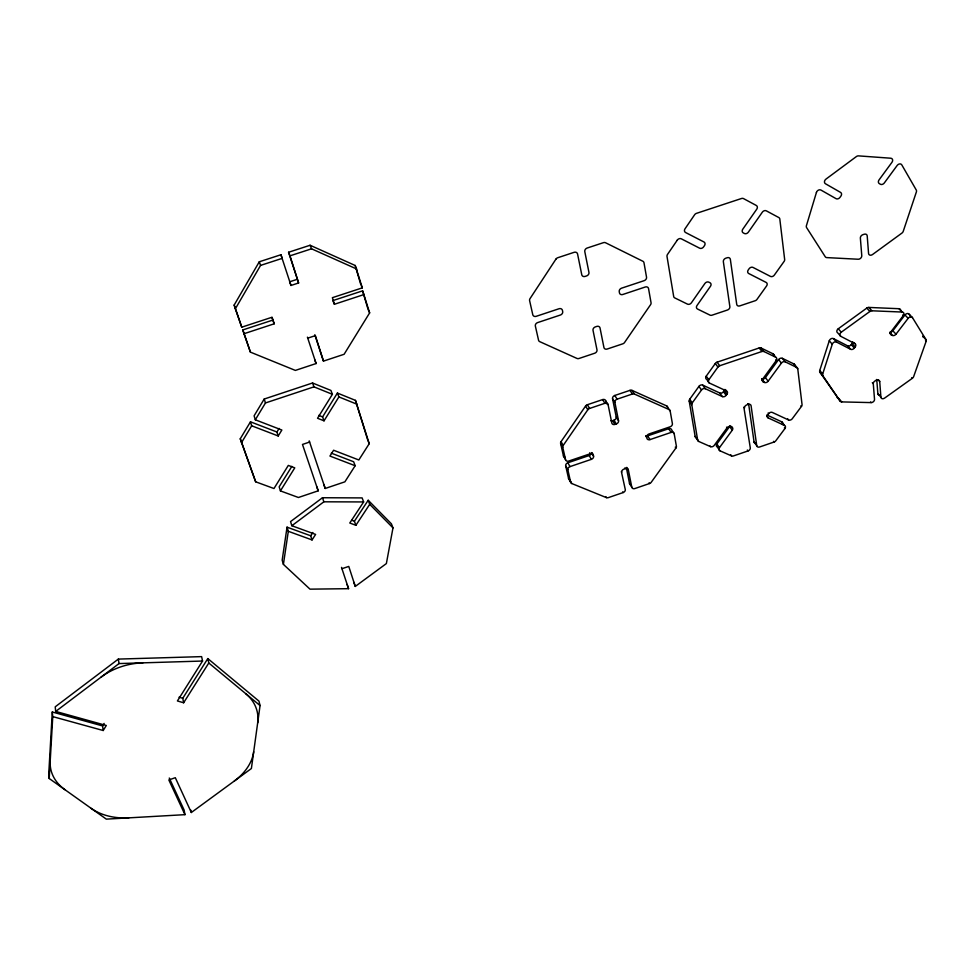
<?xml version="1.0" encoding="UTF-8"?>
<svg xmlns="http://www.w3.org/2000/svg" width="975" height="975" viewBox="0 0 975 975"><rect width="100%" height="100%" fill="white"/><g stroke="black" fill="none" stroke-linecap="round" stroke-linejoin="round"><path stroke-width="1.46" d="M52.297 711.994L52.76 716.613L103.204 730.519L102.582 725.924L52.297 711.994L48.75 773.797L49.201 778.501L106.324 819.134L184.957 814.661L184.117 810.042L169.272 778.026M49.201 778.501L52.76 716.613M103.204 730.519L106.299 725.485L55.697 711.433L55.209 706.826L118.341 659.088L201.618 656.626L202.556 661.038L177.401 700.952L183.629 702.768L182.764 698.283L207.809 658.576L258.96 701.122L260.057 705.559L251.392 768.519L191.332 812.504L175.305 777.697L168.833 779.951L184.957 814.661M287.04 527.158L288.308 531.302L312.037 539.931L310.708 535.787L287.04 527.158L282.177 560.162L283.408 564.379L309.989 589.156L348.562 588.681L341.518 567.377M283.408 564.379L288.308 531.302M368.197 500.273L369.72 504.319L355.887 525.306L354.413 521.211L368.197 500.273L391.402 523.807L392.986 527.877L386.368 563.574L355.278 586.426L353.84 582.246M872.32 382.651L873.283 383.748L874.526 399.372A2.827 2.072 -37.9 0 1 871.15 402.602L841.693 401.907A2.84 2.096 -37.4 0 1 840.182 401.176L819.926 372.231A2.864 2.145 -37.9 0 1 819.756 370.476L829.274 340.787A2.901 2.194 -39 0 1 833.503 338.605L847.592 345.845L850.614 349.294A2.901 2.169 -39.1 0 0 854.332 348.063L855.185 346.929A2.901 2.169 -39.1 0 0 854.904 343.627L854.149 342.773M840.182 401.176L822.851 375.741A2.876 2.157 -37.9 0 1 822.681 373.986L832.272 344.224A2.913 2.194 -38.9 0 1 836.513 342.042L850.614 349.294M889.761 332.207A2.901 2.145 -40.2 0 0 892.844 330.793L904.946 314.974A2.913 2.157 -40.8 0 1 909.261 314.316L912.49 317.667L925.994 339.629A2.888 2.108 -40.2 0 1 926.104 341.396L913.648 376.618A2.84 2.072 -39.1 0 1 912.332 378.3L884.605 398.105A2.827 2.06 -38.1 0 1 880.912 397.227L877.866 393.729L876.757 379.543M235.365 308.783L234.171 305.053L259.289 261.775L280.91 254.755L282.287 258.338L260.581 265.395L235.365 308.783L241.751 327.173L272.013 317.253L274.194 323.81L244.018 333.718L242.812 329.928L272.878 320.068L274.194 323.81M309.636 442.041L302.482 444.442L318.191 490.827L298.423 497.494L280.422 490.9L294.767 467.842L288.308 465.416L273.975 488.524L255.657 481.808L240.264 438.774L250.478 421.822L276.937 431.998L278.216 435.983L251.672 425.795L250.478 421.822M324.029 420.822L322.591 416.91L337.399 393.059L338.898 396.923L324.029 420.822L317.533 418.263L332.402 394.302L330.927 390.439L312.536 382.992L264.213 399.031L254.097 415.813L255.304 419.786L281.86 430.036L278.216 435.983M241.41 442.796L251.672 425.795M255.304 419.786L265.468 402.955L313.95 386.856L332.402 394.302M276.937 431.998L279.118 428.439M102.582 725.924L104.13 723.413M364.26 294.462L334.401 304.273L332.865 300.605L362.627 290.842L369.647 312.865L344.114 354.278L323.468 361.116L314.815 334.717M291.866 466.367L279.167 486.817L280.422 490.9M183.629 702.768L208.784 663L207.809 658.576M331.293 453.156L353.657 461.76L355.156 465.733L344.882 481.833L325.211 488.463L323.81 484.417M337.399 393.059L355.461 400.372L369.22 443.698L358.824 459.981L333.596 450.243L329.94 456.056L355.156 465.733M310.708 535.787L312.853 532.484M312.037 539.931L315.62 534.422L291.842 525.732L290.562 521.588L322.481 497.737L362.127 497.908L363.638 501.942L349.781 523.014L355.887 525.306M621.343 471.461L625.28 489.523A2.803 2.145 -30 0 1 623.11 492.57L608.388 497.603A2.803 2.157 -29.5 0 1 606.401 497.616L571.789 483.539A2.827 2.206 -28.8 0 1 570.668 482.259L567.828 469.731A2.852 2.23 -29 0 1 570.009 466.611L591.374 459.347A2.852 2.23 -29.9 0 0 593.568 456.215L593.324 455.106A2.852 2.243 -29.9 0 0 590.18 453.777L568.754 461.053A2.864 2.255 -29.1 0 1 565.573 459.737L563.44 455.91L560.625 443.503A2.864 2.279 -29.3 0 1 561.052 441.638L585.573 406.063A2.901 2.316 -31.1 0 1 587.34 404.735L602.611 399.592A2.901 2.303 -31.8 0 1 605.792 400.993L608.095 404.686L611.812 423.04A2.888 2.279 -31.5 0 0 614.969 424.405L616.31 423.942A2.888 2.279 -31.6 0 0 618.54 420.761L614.884 402.395L612.556 398.702A2.901 2.303 -32.3 0 1 614.798 395.472L629.984 390.353A2.901 2.303 -32.9 0 1 632.019 390.39L666.608 405.893A2.864 2.243 -33.4 0 1 667.68 407.245M565.573 459.737L562.758 447.306A2.876 2.279 -29.3 0 1 563.197 445.441L587.803 409.78A2.913 2.316 -31.1 0 1 589.595 408.452L604.902 403.284A2.913 2.316 -31.7 0 1 608.095 404.686M743.852 407.111L750.287 447.891A2.803 2.108 -34.2 0 1 748.02 450.95L733.48 455.922A2.803 2.108 -33.8 0 1 731.555 455.91L719.928 450.779A2.815 2.133 -33.7 0 1 719.44 447.696L732.262 430.194A2.84 2.157 -34.4 0 0 731.786 427.05L730.738 426.587A2.84 2.157 -34.4 0 0 727.033 427.842L714.224 445.38A2.815 2.145 -33.5 0 1 710.531 446.648L698.685 441.431A2.827 2.169 -33.4 0 1 697.661 440.127L695.138 436.422L689.215 401.115A2.864 2.23 -34.3 0 1 689.727 399.238L698.929 386.38A2.876 2.243 -34.9 0 1 702.695 385.113L719.745 392.986L722.378 396.593A2.876 2.218 -35.2 0 0 726.131 395.314L726.948 394.192A2.876 2.218 -35.3 0 0 726.46 390.951L725.461 389.598M726.46 390.951L709.361 383.029L706.753 379.433A2.888 2.255 -35.4 0 1 706.229 376.167L715.297 363.504A2.901 2.267 -36 0 1 717.076 362.176L759.172 347.977A2.913 2.243 -37.4 0 1 761.146 348.038L772.956 353.767L775.783 357.264A2.913 2.23 -37.4 0 1 776.197 360.567L762.95 378.702A2.888 2.206 -36.6 0 0 763.388 381.956L764.437 382.444A2.888 2.206 -36.6 0 0 768.166 381.176L781.426 363.09A2.901 2.206 -37.4 0 1 785.168 361.822L796.794 367.453A2.888 2.194 -37.5 0 1 797.757 368.818L802.047 404.552A2.84 2.133 -36.5 0 1 801.474 406.392L792.261 418.738A2.827 2.121 -36 0 1 788.592 419.981L772.31 412.437A2.84 2.145 -35.7 0 0 768.617 413.692L767.812 414.789A2.84 2.145 -35.6 0 0 768.227 417.946L784.522 425.453A2.815 2.108 -35.5 0 1 784.924 428.561L775.82 440.761A2.803 2.096 -35 0 1 774.077 442.028L759.622 446.977A2.803 2.096 -34.6 0 1 756.734 445.673L754.065 442.004L748.593 403.65M697.661 440.127L691.763 404.759A2.876 2.23 -34.3 0 1 692.274 402.882L701.5 389.988A2.888 2.243 -34.9 0 1 705.291 388.708L722.378 396.593M709.361 383.029A2.901 2.255 -35.4 0 1 708.849 379.75L717.941 367.063A2.913 2.267 -36 0 1 719.733 365.735L761.95 351.487A2.925 2.243 -37.3 0 1 763.937 351.536L775.783 357.264M645.828 435.935A2.84 2.218 -32.2 0 0 647.595 435.874L668.692 428.707A2.84 2.194 -32.8 0 1 671.726 430.036L674.188 433.741L676.394 446.233A2.827 2.182 -32.5 0 1 675.894 448.061L651.227 482.284A2.803 2.145 -31 0 1 649.496 483.539L634.859 488.548A2.803 2.145 -30.5 0 1 631.824 487.293L629.521 483.466L626.34 467.573M719.745 392.986A2.876 2.218 -35.3 0 0 723.487 391.718L724.303 390.597A2.876 2.218 -35.3 0 0 724.815 389.452M719.928 450.779L717.356 447.086A2.803 2.133 -33.7 0 1 716.869 443.991L729.641 426.538A2.827 2.157 -34.4 0 0 730.08 425.661M761.865 378.97A2.876 2.194 -36.6 0 0 765.399 377.63L778.586 359.58A2.888 2.206 -37.5 0 1 782.328 358.325L793.93 363.943L796.794 367.453M847.592 345.845A2.888 2.169 -39.2 0 0 851.285 344.626L852.138 343.492A2.888 2.169 -39.2 0 0 852.772 341.835M854.904 343.627L840.767 336.314L837.744 332.902A2.913 2.194 -39.4 0 1 838.256 328.782L866.775 308.1A2.937 2.206 -40.5 0 1 868.798 307.43L898.962 308.709L902.18 312.049A2.937 2.169 -40.8 0 1 903.289 315.632L891.101 331.573A2.913 2.157 -40.1 0 0 891.333 334.876L892.32 335.4A2.913 2.145 -40.1 0 0 896.013 334.169L908.164 318.313A2.925 2.157 -40.7 0 1 912.49 317.667M55.697 711.433L119.023 663.573L202.556 661.038M291.842 525.732L323.871 501.808L363.638 501.942M840.767 336.314A2.925 2.206 -39.4 0 1 841.279 332.195L869.907 311.464A2.937 2.206 -40.4 0 1 871.93 310.793L902.18 312.049M631.824 487.293L628.351 469.938A2.827 2.182 -30.6 0 0 625.28 468.646L623.963 469.097A2.827 2.182 -30.5 0 0 621.77 472.18M610.862 420.737A2.876 2.267 -31.6 0 0 612.653 420.676L613.994 420.225A2.876 2.267 -31.6 0 0 616.224 417.032L612.556 398.702M570.668 482.259L568.535 478.396L565.695 465.892A2.84 2.23 -29 0 1 567.864 462.772L589.168 455.532A2.84 2.23 -29.9 0 0 591.386 452.839M756.734 445.673L751.091 405.783A2.852 2.169 -35.4 0 0 748.142 404.418L746.826 404.869A2.852 2.169 -35.4 0 0 744.522 408.013M645.95 435.983L646.912 438.263A2.852 2.218 -32.1 0 0 649.984 439.603L671.141 432.413A2.852 2.194 -32.8 0 1 674.188 433.741M614.884 402.395A2.913 2.303 -32.2 0 1 617.138 399.165L632.361 394.022A2.913 2.303 -32.8 0 1 634.408 394.058L669.082 409.561A2.876 2.243 -33.3 0 1 670.154 410.914L672.397 423.65A2.864 2.218 -33 0 1 670.142 426.794L648.936 434.009A2.852 2.218 -32.2 0 0 646.693 437.153M880.912 397.227L879.718 381.603A2.852 2.084 -38.4 0 0 876.964 380.201L875.684 380.628A2.852 2.096 -38.4 0 0 873.283 383.748M341.981 568.693L348.77 566.426L355.278 586.426M307.418 337.155L316.107 363.541L295.364 370.415L250.417 352.133L244.018 333.718M307.929 338.093L315.364 335.632L323.468 361.116M297.192 279.337L289.612 281.812L291.001 285.456L298.606 282.969L288.576 252.257L310.087 245.261L355.205 265.493L362.322 287.857L332.378 297.68L334.401 304.273M288.576 252.257L289.977 255.84L311.561 248.808L356.826 269.063M179.034 697.186L182.764 698.283M351.975 520.297L354.413 521.211M318.715 415.374L322.591 416.91M338.898 396.923L357.008 404.235M766.85 414.96L781.755 421.834L784.522 425.453M208.784 663L260.057 705.559M369.72 504.319L392.986 527.877M904.946 314.974L908.164 318.313M902.679 315.01L903.289 315.632M922.764 336.253L925.994 339.629M925.494 340.763L926.104 341.396M892.844 330.793L896.013 334.169M868.798 307.43L871.93 310.793M866.775 308.1L869.907 311.464M889.943 332.853L892.32 335.4M889.748 333.182L891.333 334.876M911.747 377.642L912.332 378.3M852.138 343.492L855.185 346.929M838.256 328.782L841.279 332.195M851.285 344.626L854.332 348.063M878.182 379.86L879.718 381.603M876.391 379.555L876.964 380.201M833.503 338.605L836.513 342.042M829.274 340.787L832.272 344.224M870.578 401.944L871.15 402.602M819.756 370.476L822.681 373.986M819.926 372.231L822.851 375.741M839.475 399.263L841.693 401.907M797.757 368.818L794.893 365.32A2.876 2.182 -37.5 0 0 793.93 363.943M782.328 358.325L785.168 361.822M778.586 359.58L781.426 363.09M775.673 359.909L776.197 360.567M761.146 348.038L763.937 351.536M759.172 347.977L761.95 351.487M800.938 405.722L801.474 406.392M765.399 377.63L768.166 381.176M761.67 378.897L764.437 382.444M761.999 380.177L763.388 381.956M787.727 418.86L788.592 419.981M784.4 427.879L784.924 428.561M768.105 413.01L768.617 413.692M766.862 416.13L768.227 417.946M717.076 362.176L719.733 365.735M747.63 403.747L748.142 404.418M773.565 441.346L774.077 442.028M715.297 363.504L717.941 367.063M724.303 390.597L726.948 394.192M723.487 391.718L726.131 395.314M706.229 376.167L708.849 379.75M702.695 385.113L705.291 388.708M731.287 426.367L731.786 427.05M747.35 450.023L748.02 450.95M729.641 426.538L732.262 430.194M698.929 386.38L701.5 389.988M726.546 427.16L727.033 427.842M730.75 454.752L731.555 455.91M689.727 399.238L692.274 402.882M689.215 401.115L691.763 404.759M716.869 443.991L719.44 447.696M710.056 445.953L710.531 446.648M698.685 441.431L696.162 437.726A2.827 2.157 -33.4 0 1 695.138 436.422M666.608 405.893L670.154 410.914M668.692 428.707L671.141 432.413M675.285 447.123L675.894 448.061M632.019 390.39L634.408 394.058M629.984 390.353L632.361 394.022M647.595 435.874L649.984 439.603M614.798 395.472L617.138 399.165M616.224 417.032L618.54 420.761M602.611 399.592L604.902 403.284M613.994 420.225L616.31 423.942M612.653 420.676L614.969 424.405M909.261 314.316L910.845 316.899M649.057 482.82L649.496 483.539M626.828 467.403L628.351 469.938M587.34 404.735L589.595 408.452M624.853 467.927L625.28 468.646M585.573 406.063L587.803 409.78M622.684 491.851L623.11 492.57M591.849 452.571L593.324 455.106M591.63 452.888L593.568 456.215M589.619 452.827L590.18 453.777M589.168 455.532L591.374 459.347M605.853 496.641L606.401 497.616M561.052 441.638L563.197 445.441M560.625 443.503L562.758 447.306M567.864 462.772L570.009 466.611M565.695 465.892L567.828 469.731M571.789 483.539L569.656 479.676A2.827 2.206 -28.8 0 1 568.535 478.396M361.237 285.443L362.322 287.857M368.014 309.209L369.647 312.865M310.087 245.261L311.561 248.808M368.184 441.078L369.22 443.698M314.681 359.738L316.107 363.541M312.536 382.992L313.95 386.856M240.264 438.774L255.657 481.808M259.289 261.775L260.581 265.395M234.171 305.053L241.751 327.173M242.812 329.928L250.417 352.133M322.481 497.737L323.871 501.808M316.814 486.781L318.191 490.827M347.149 584.488L348.562 588.681M309.209 440.883L325.211 488.463M272.001 317.448L272.878 320.068M280.91 254.755L291.001 285.456M264.213 399.031L265.468 402.955M289.977 255.84L298.606 282.969M355.461 400.372L367.66 439.762M355.205 265.493L360.689 284.237M362.627 290.842L367.599 307.795M605.792 400.993L606.365 403.808M190.905 810.201L191.332 812.504M118.341 659.088L119.023 663.573M631.312 484.892A2.791 2.145 -30.5 0 1 629.521 483.466M565.329 457.397A2.852 2.255 -29.1 0 1 563.44 455.91M922.85 336.436A2.876 2.108 -40.3 0 1 922.984 336.85M880.011 395.228A2.815 2.06 -38.2 0 1 877.866 393.729M838.744 398.373A2.827 2.096 -37.5 0 1 837.245 397.629M898.962 308.709A2.925 2.169 -40.8 0 1 900.62 311.244M756.222 443.467A2.791 2.096 -34.6 0 1 754.065 442.004M772.956 353.767A2.901 2.218 -37.4 0 1 773.76 356.399M781.755 421.834A2.803 2.108 -35.6 0 1 782.413 424.527M101.022 677.174A57.196 42.498 -11.6 0 1 142.911 662.854M64.984 789.726A56.587 41.06 -11 0 1 50.188 761.231M128.846 817.854A55.746 40.109 -11.9 0 1 91.162 808.348M253.695 751.774A55.185 40.121 -13.8 0 1 234.317 781.024M245.785 693.725A55.77 41.084 -13.8 0 1 257.668 722.914M816.441 192.404L806.422 225.652A3.083 2.413 -42.6 0 0 806.618 227.626L825.24 256.742A3.035 2.34 -41.8 0 0 826.849 257.607L858.207 259.24A3.022 2.303 -42.1 0 0 861.778 255.706L860.364 238.107A3.047 2.328 -42.8 0 1 862.899 234.67L864.277 234.232A3.047 2.328 -42.9 0 1 867.202 235.877L868.567 253.488A3.022 2.303 -42.4 0 0 872.491 254.56L901.887 233.11A3.047 2.303 -43.5 0 0 903.264 231.258L916.366 191.99A3.108 2.352 -44.9 0 0 916.256 190.003L901.777 164.848A3.144 2.401 -45.7 0 0 897.171 165.457L884.301 182.971A3.132 2.401 -45 0 1 880.376 184.238L879.328 183.629A3.132 2.401 -45 0 1 879.06 179.887L891.967 162.289A3.157 2.425 -45.8 0 0 890.772 158.218L858.524 155.878A3.169 2.462 -45.7 0 0 856.367 156.573L825.971 179.108A3.144 2.462 -44.5 0 0 825.447 183.751L840.572 192.404A3.12 2.425 -44.1 0 1 840.889 196.133L839.987 197.377A3.12 2.425 -44.1 0 1 836.038 198.656L820.95 190.064A3.132 2.45 -44 0 0 816.441 192.404M555.921 259.155L530.047 298.594A3.071 2.572 -32.6 0 0 529.62 300.678L532.789 314.742A3.047 2.547 -32.2 0 0 536.213 316.314L559.028 308.746A3.047 2.523 -33.3 0 1 562.417 310.318L562.685 311.573A3.047 2.523 -33.2 0 1 560.381 315.035L537.627 322.591A3.035 2.523 -31.9 0 0 535.348 326.04L538.553 340.202A3.01 2.486 -31.6 0 0 539.772 341.664L576.932 358.422A2.986 2.425 -32.4 0 0 579.053 358.471L594.701 353.23A2.986 2.413 -33.1 0 0 596.992 349.867L593.019 330.306A3.01 2.45 -33.9 0 1 595.335 326.905L596.737 326.43A3.01 2.45 -33.9 0 1 600.027 327.966L603.939 347.539A2.986 2.413 -33.6 0 0 607.193 349.038L622.757 343.834A2.986 2.401 -34.3 0 0 624.585 342.457L650.532 304.736A3.022 2.45 -36.4 0 0 651.044 302.701L648.546 288.6A3.047 2.474 -36.8 0 0 645.292 287.003L622.769 294.499A3.047 2.498 -36.1 0 1 619.466 292.902L619.235 291.647A3.047 2.498 -36.1 0 1 621.587 288.173L644.158 280.666A3.059 2.498 -37.2 0 0 646.535 277.192L643.987 262.787A3.071 2.523 -37.8 0 0 642.842 261.239L605.597 242.775A3.108 2.596 -37.5 0 0 603.403 242.678L587.169 248.028A3.108 2.596 -36.7 0 0 584.793 251.611L588.949 272.391A3.083 2.559 -35.7 0 1 586.597 275.925L585.158 276.4A3.083 2.559 -35.6 0 1 581.77 274.767L577.566 254A3.108 2.608 -36.1 0 0 574.129 252.318L557.81 257.705A3.108 2.62 -35.3 0 0 555.921 259.155M677.272 240.142L667.534 254.39A3.083 2.511 -38.8 0 0 667.01 256.486L673.676 296.437A3.022 2.425 -37.4 0 0 674.785 297.923L687.473 304.127A3.01 2.413 -37.5 0 0 691.397 302.811L704.901 283.469A3.035 2.413 -38.6 0 1 708.837 282.165L709.946 282.713A3.022 2.413 -38.6 0 1 710.483 286.26L696.979 305.553A2.998 2.389 -37.6 0 0 697.539 309.038L709.983 315.12A2.986 2.364 -37.6 0 0 712.03 315.181L727.472 310.013A2.998 2.364 -38.1 0 0 729.861 306.637L723.352 261.678A3.059 2.438 -39.9 0 1 725.79 258.204L727.192 257.741A3.059 2.438 -39.9 0 1 730.348 259.362L736.722 304.346A2.998 2.352 -38.6 0 0 739.806 305.882L755.162 300.739A2.998 2.352 -39 0 0 757.002 299.374L766.594 285.931A3.01 2.364 -39.7 0 0 766.143 282.421L748.727 273.524A3.035 2.401 -39.9 0 1 748.252 269.965L749.105 268.747A3.035 2.401 -40 0 1 753.029 267.442L770.445 276.4A3.022 2.364 -40.2 0 0 774.333 275.096L784.058 261.483A3.035 2.377 -40.9 0 0 784.656 259.435L779.817 219.107A3.096 2.45 -42.4 0 0 778.781 217.535L766.338 210.856A3.108 2.474 -42.4 0 0 762.34 212.172L748.349 232.16A3.096 2.462 -41.4 0 1 744.376 233.476L743.255 232.891A3.096 2.474 -41.4 0 1 742.767 229.223L756.758 209.174A3.12 2.498 -42.5 0 0 756.271 205.445L743.584 198.632A3.132 2.523 -42.6 0 0 741.475 198.51L696.503 213.342A3.12 2.547 -41.1 0 0 694.602 214.78L685.011 228.82A3.108 2.535 -40.3 0 0 685.596 232.525L703.926 241.958A3.083 2.486 -40 0 1 704.486 245.615L703.621 246.858A3.083 2.486 -40 0 1 699.623 248.186L681.293 238.814A3.096 2.523 -39.7 0 0 677.272 240.142"/></g></svg>
